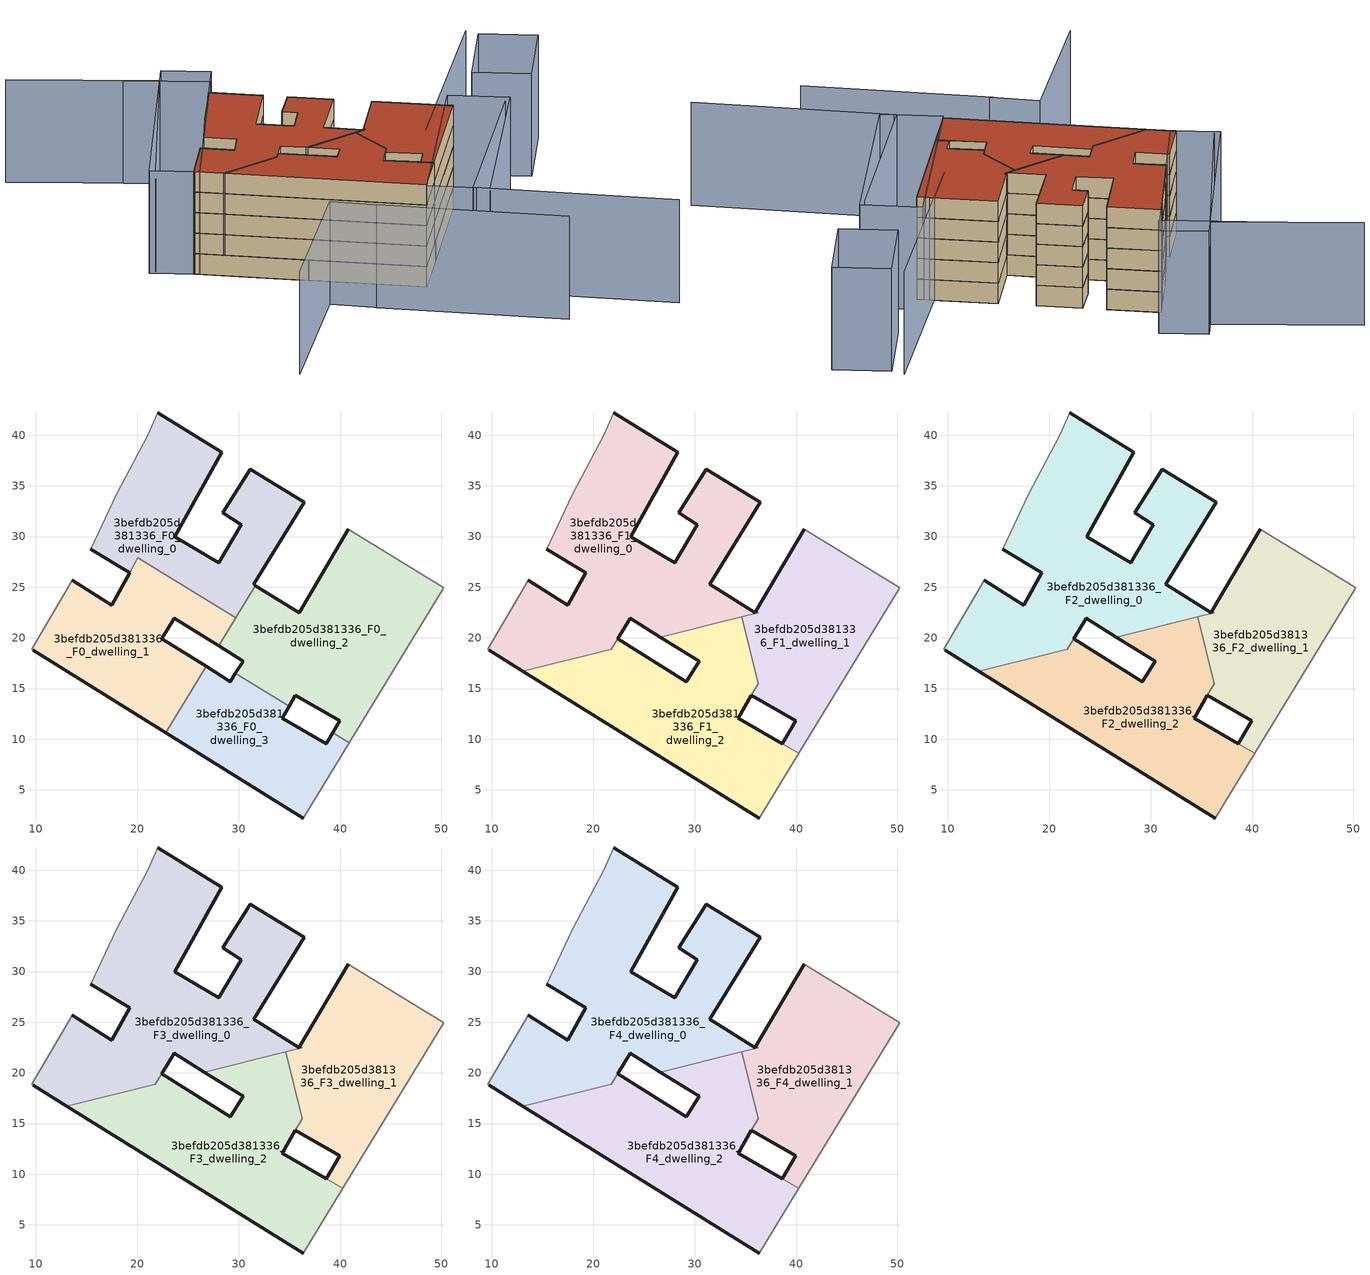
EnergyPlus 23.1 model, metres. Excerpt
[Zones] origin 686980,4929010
3befdb205d381336_F0_dwelling_0
 floor ground (EU_floor_Construction): 31.65,25.16 31.47,25.27 36.48,33.36 31.15,36.62 28.45,32.36 30.24,31.15 28.05,27.42 23.69,30 28.34,38.33 22.02,42.19 21.01,40 17.93,34.14 15.42,28.73 19.24,26.43 20.04,27.89 29.71,21.99 z0
 wall outside (EU_wall_Construction): 22.02,42.19 28.34,38.33 23.69,30 28.05,27.42 30.24,31.15 28.45,32.36 31.15,36.62 36.48,33.36 31.47,25.27 31.65,25.16 / 19.24,26.43 15.42,28.73 z0:3
 wall adiabatic (EU_wall_Construction): 15.42,28.73 17.93,34.14 21.01,40 22.02,42.19 z0:3
 wall to 3befdb205d381336_F0_dwelling_1 (EU_wall_Construction): 29.71,21.99 20.04,27.89 19.24,26.43 z0:3
 wall to 3befdb205d381336_F0_dwelling_2 (EU_wall_Construction): 31.65,25.16 29.71,21.99 z0:3
3befdb205d381336_F0_dwelling_1
 floor ground (EU_floor_Construction): 22.8,10.66 26.78,17.18 22.39,19.9 23.63,21.93 28.02,19.21 29.71,21.99 20.04,27.89 17.48,23.2 13.6,25.69 9.58,18.88 9.75,18.77 z0
 wall outside (EU_wall_Construction): 28.02,19.21 23.63,21.93 22.39,19.9 26.78,17.18 / 22.8,10.66 9.75,18.77 / 13.6,25.69 17.48,23.2 19.24,26.42 z0:3; 19.24,26.43,3 19.24,26.42,0 19.24,26.43,0
 wall to 3befdb205d381336_F0_dwelling_3 (EU_wall_Construction): 26.78,17.18 22.8,10.66 z0:3
 wall adiabatic (EU_wall_Construction): 9.75,18.77 9.58,18.88 13.6,25.69 z0:3
 wall to 3befdb205d381336_F0_dwelling_2 (EU_wall_Construction): 29.71,21.98 28.02,19.21 z0:3
3befdb205d381336_F0_dwelling_2
 floor ground (EU_floor_Construction): 40.89,9.65 50.24,24.97 49.46,25.44 48.73,25.89 40.83,30.71 35.97,22.49 31.65,25.16 28.02,19.21 30.45,17.72 29.69,16.49 34.98,13.25 35.6,14.33 39.96,11.82 39.28,10.63 z0
 wall outside (EU_wall_Construction): 29.69,16.49 30.45,17.72 28.02,19.21 / 31.65,25.16 35.97,22.49 40.83,30.71 / 39.28,10.63 39.96,11.82 35.6,14.33 34.98,13.25 z0:3
 wall to 3befdb205d381336_F0_dwelling_3 (EU_wall_Construction): 34.98,13.25 29.69,16.49 / 40.89,9.65 39.28,10.63 z0:3
 wall adiabatic (EU_wall_Construction): 40.83,30.71 48.73,25.89 49.46,25.44 50.24,24.97 40.89,9.65 z0:3
3befdb205d381336_F0_dwelling_3
 floor ground (EU_floor_Construction): 36.36,2.23 40.89,9.65 39.28,10.63 38.66,9.56 34.31,12.07 34.98,13.25 29.69,16.49 29.19,15.69 26.78,17.18 22.8,10.66 z0
 wall outside (EU_wall_Construction): 26.78,17.18 29.19,15.69 29.69,16.49 / 34.98,13.25 34.31,12.07 38.66,9.56 39.28,10.63 / 36.36,2.23 22.8,10.66 z0:3
 wall adiabatic (EU_wall_Construction): 40.89,9.65 36.36,2.23 z0:3
 ceiling adiabatic (EU_roof_Construction): 40.89,9.65 36.36,2.23 40.27,8.63 38.66,9.56 39.28,10.63 z3
3befdb205d381336_F1_dwelling_0
 floor outside (EU_floor_Construction): 29.71,21.99 20.04,27.89 17.48,23.2 20.04,27.89 z3
 floor to 3befdb205d381336_F0_dwelling_0 (EU_floor_Construction): 31.65,25.16 31.47,25.27 36.48,33.36 31.15,36.62 28.45,32.36 30.24,31.15 28.05,27.42 23.69,30 28.34,38.33 22.02,42.19 21.01,40 17.93,34.14 15.42,28.73 19.24,26.43 20.04,27.89 29.71,21.99 z3
 floor to 3befdb205d381336_F0_dwelling_1 (EU_floor_Construction): 28.9,20.65 29.71,21.99 20.04,27.89 17.48,23.2 13.6,25.69 9.58,18.88 9.75,18.77 13.03,16.73 21.77,18.89 23.63,21.93 26.61,20.09 z3
 floor to 3befdb205d381336_F0_dwelling_2 (EU_floor_Construction): 36.27,22.48 36.04,22.62 35.97,22.49 31.65,25.16 28.9,20.65 z3
 wall outside (EU_wall_Construction): 13.03,16.73 9.75,18.77 / 13.6,25.69 17.48,23.2 19.24,26.43 15.42,28.73 / 22.02,42.19 28.34,38.33 23.69,30 28.05,27.42 30.24,31.15 28.45,32.36 31.15,36.62 36.48,33.36 31.47,25.27 35.97,22.49 36.04,22.62 / 26.61,20.09 23.63,21.93 22.39,19.9 z3:6
 wall adiabatic (EU_wall_Construction): 9.75,18.77 9.58,18.88 13.6,25.69 / 15.42,28.73 17.93,34.14 21.01,40 22.02,42.19 z3:6
 wall to 3befdb205d381336_F1_dwelling_2 (EU_wall_Construction): 34.63,22.07 26.61,20.09 / 22.39,19.9 21.77,18.89 13.03,16.73 z3:6
 wall to 3befdb205d381336_F1_dwelling_1 (EU_wall_Construction): 36.04,22.62 36.27,22.48 34.63,22.07 z3:6
3befdb205d381336_F1_dwelling_1
 floor to 3befdb205d381336_F0_dwelling_2 (EU_floor_Construction): 40.89,9.65 50.24,24.97 49.46,25.44 48.73,25.89 40.83,30.71 36.04,22.62 36.27,22.48 34.63,22.07 36.26,15.48 35.6,14.33 39.96,11.82 39.28,10.63 z3
 floor adiabatic (EU_floor_Construction): 40.27,8.63 40.89,9.65 39.28,10.63 38.66,9.56 z3
 wall outside (EU_wall_Construction): 36.04,22.62 40.83,30.71 / 38.66,9.56 39.96,11.82 35.6,14.33 z3:6; 36.26,15.48,6 36.26,15.49,3 36.26,15.49,6
 wall adiabatic (EU_wall_Construction): 40.83,30.71 48.73,25.89 49.46,25.44 50.24,24.97 40.27,8.63 z3:6
 wall to 3befdb205d381336_F1_dwelling_2 (EU_wall_Construction): 40.27,8.63 38.66,9.56 / 35.6,14.33 36.26,15.48 / 36.26,15.49 34.63,22.07 z3:6
3befdb205d381336_F1_dwelling_2
 floor to 3befdb205d381336_F0_dwelling_3 (EU_floor_Construction): 36.36,2.23 40.27,8.63 34.31,12.07 34.98,13.25 29.69,16.49 29.19,15.69 26.78,17.18 22.8,10.66 z3
 floor to 3befdb205d381336_F0_dwelling_2 (EU_floor_Construction): 34.98,13.25 36.26,15.49 34.63,22.07 28.9,20.65 28.02,19.21 30.45,17.72 29.69,16.49 z3
 floor to 3befdb205d381336_F0_dwelling_1 (EU_floor_Construction): 22.8,10.66 26.78,17.18 22.39,19.9 21.77,18.89 13.03,16.73 z3; 28.02,19.21 28.9,20.65 26.61,20.09 z3
 wall outside (EU_wall_Construction): 22.39,19.9 29.19,15.69 30.45,17.72 26.61,20.09 / 36.36,2.23 13.03,16.73 / 35.6,14.33 34.31,12.07 38.66,9.56 z3:6; 36.26,15.48,6 36.26,15.49,3 36.26,15.48,3
 wall adiabatic (EU_wall_Construction): 40.27,8.63 36.36,2.23 z3:6
3befdb205d381336_F2_dwelling_0
 floor to 3befdb205d381336_F1_dwelling_0 (EU_floor_Construction): 36.27,22.48 36.04,22.62 35.97,22.49 31.47,25.27 36.48,33.36 31.15,36.62 28.45,32.36 30.24,31.15 28.05,27.42 23.69,30 28.34,38.33 22.02,42.19 21.01,40 17.93,34.14 15.42,28.73 19.24,26.43 17.48,23.2 13.6,25.69 9.58,18.88 9.75,18.77 13.03,16.73 21.77,18.89 23.63,21.93 26.61,20.09 z6
 wall outside (EU_wall_Construction): 13.03,16.73 9.75,18.77 / 13.6,25.69 17.48,23.2 19.24,26.43 15.42,28.73 / 22.02,42.19 28.34,38.33 23.69,30 28.05,27.42 30.24,31.15 28.45,32.36 31.15,36.62 36.48,33.36 31.47,25.27 35.97,22.49 36.04,22.62 / 26.61,20.09 23.63,21.93 22.39,19.9 z6:9
 wall adiabatic (EU_wall_Construction): 9.75,18.77 9.58,18.88 13.6,25.69 / 15.42,28.73 17.93,34.14 21.01,40 22.02,42.19 z6:9
 wall to 3befdb205d381336_F2_dwelling_2 (EU_wall_Construction): 34.63,22.07 26.61,20.09 / 22.39,19.9 21.77,18.89 13.03,16.73 z6:9
 wall to 3befdb205d381336_F2_dwelling_1 (EU_wall_Construction): 36.04,22.62 36.27,22.48 34.63,22.07 z6:9
3befdb205d381336_F2_dwelling_1
 floor to 3befdb205d381336_F1_dwelling_1 (EU_floor_Construction): 40.27,8.63 50.24,24.97 49.46,25.44 48.73,25.89 40.83,30.71 36.04,22.62 36.27,22.48 34.63,22.07 36.26,15.48 35.6,14.33 39.96,11.82 38.66,9.56 z6
 wall outside (EU_wall_Construction): 36.04,22.62 40.83,30.71 / 38.66,9.56 39.96,11.82 35.6,14.33 z6:9; 36.26,15.48,9 36.26,15.49,6 36.26,15.49,9
 wall adiabatic (EU_wall_Construction): 40.83,30.71 48.73,25.89 49.46,25.44 50.24,24.97 40.27,8.63 z6:9
 wall to 3befdb205d381336_F2_dwelling_2 (EU_wall_Construction): 40.27,8.63 38.66,9.56 / 35.6,14.33 36.26,15.48 / 36.26,15.49 34.63,22.07 z6:9
3befdb205d381336_F2_dwelling_2
 floor to 3befdb205d381336_F1_dwelling_2 (EU_floor_Construction): 36.36,2.23 40.27,8.63 34.31,12.07 36.26,15.48 34.63,22.07 26.61,20.09 30.45,17.72 29.19,15.69 22.39,19.9 21.77,18.89 13.03,16.73 z6
 wall outside (EU_wall_Construction): 22.39,19.9 29.19,15.69 30.45,17.72 26.61,20.09 / 36.36,2.23 13.03,16.73 / 35.6,14.33 34.31,12.07 38.66,9.56 z6:9; 36.26,15.48,9 36.26,15.49,6 36.26,15.48,6
 wall adiabatic (EU_wall_Construction): 40.27,8.63 36.36,2.23 z6:9
3befdb205d381336_F3_dwelling_0
 floor to 3befdb205d381336_F2_dwelling_0 (EU_floor_Construction): 36.27,22.48 36.04,22.62 35.97,22.49 31.47,25.27 36.48,33.36 31.15,36.62 28.45,32.36 30.24,31.15 28.05,27.42 23.69,30 28.34,38.33 22.02,42.19 21.01,40 17.93,34.14 15.42,28.73 19.24,26.43 17.48,23.2 13.6,25.69 9.58,18.88 9.75,18.77 13.03,16.73 21.77,18.89 23.63,21.93 26.61,20.09 z9
 wall outside (EU_wall_Construction): 13.03,16.73 9.75,18.77 / 13.6,25.69 17.48,23.2 19.24,26.43 15.42,28.73 / 22.02,42.19 28.34,38.33 23.69,30 28.05,27.42 30.24,31.15 28.45,32.36 31.15,36.62 36.48,33.36 31.47,25.27 35.97,22.49 36.04,22.62 / 26.61,20.09 23.63,21.93 22.39,19.9 z9:12
 wall adiabatic (EU_wall_Construction): 9.75,18.77 9.58,18.88 13.6,25.69 / 15.42,28.73 17.93,34.14 21.01,40 22.02,42.19 z9:12
 wall to 3befdb205d381336_F3_dwelling_2 (EU_wall_Construction): 34.63,22.07 26.61,20.09 / 22.39,19.9 21.77,18.89 13.03,16.73 z9:12
 wall to 3befdb205d381336_F3_dwelling_1 (EU_wall_Construction): 36.04,22.62 36.27,22.48 34.63,22.07 z9:12
3befdb205d381336_F3_dwelling_1
 floor to 3befdb205d381336_F2_dwelling_1 (EU_floor_Construction): 40.27,8.63 50.24,24.97 49.46,25.44 48.73,25.89 40.83,30.71 36.04,22.62 36.27,22.48 34.63,22.07 36.26,15.48 35.6,14.33 39.96,11.82 38.66,9.56 z9
 wall outside (EU_wall_Construction): 36.04,22.62 40.83,30.71 / 38.66,9.56 39.96,11.82 35.6,14.33 z9:12; 36.26,15.48,12 36.26,15.49,9 36.26,15.49,12
 wall adiabatic (EU_wall_Construction): 40.83,30.71 48.73,25.89 49.46,25.44 50.24,24.97 40.27,8.63 z9:12
 wall to 3befdb205d381336_F3_dwelling_2 (EU_wall_Construction): 40.27,8.63 38.66,9.56 / 35.6,14.33 36.26,15.48 / 36.26,15.49 34.63,22.07 z9:12
3befdb205d381336_F3_dwelling_2
 floor to 3befdb205d381336_F2_dwelling_2 (EU_floor_Construction): 36.36,2.23 40.27,8.63 34.31,12.07 36.26,15.48 34.63,22.07 26.61,20.09 30.45,17.72 29.19,15.69 22.39,19.9 21.77,18.89 13.03,16.73 z9
 wall outside (EU_wall_Construction): 22.39,19.9 29.19,15.69 30.45,17.72 26.61,20.09 / 36.36,2.23 13.03,16.73 / 35.6,14.33 34.31,12.07 38.66,9.56 z9:12; 36.26,15.48,12 36.26,15.49,9 36.26,15.48,9
 wall adiabatic (EU_wall_Construction): 40.27,8.63 36.36,2.23 z9:12
3befdb205d381336_F4_dwelling_0
 floor to 3befdb205d381336_F3_dwelling_0 (EU_floor_Construction): 36.27,22.48 36.04,22.62 35.97,22.49 31.47,25.27 36.48,33.36 31.15,36.62 28.45,32.36 30.24,31.15 28.05,27.42 23.69,30 28.34,38.33 22.02,42.19 21.01,40 17.93,34.14 15.42,28.73 19.24,26.43 17.48,23.2 13.6,25.69 9.58,18.88 9.75,18.77 13.03,16.73 21.77,18.89 23.63,21.93 26.61,20.09 z12
 wall outside (EU_wall_Construction): 13.03,16.73 9.75,18.77 / 13.6,25.69 17.48,23.2 19.24,26.43 15.42,28.73 / 22.02,42.19 28.34,38.33 23.69,30 28.05,27.42 30.24,31.15 28.45,32.36 31.15,36.62 36.48,33.36 31.47,25.27 35.97,22.49 36.04,22.62 / 26.61,20.09 23.63,21.93 22.39,19.9 z12:15
 wall adiabatic (EU_wall_Construction): 9.75,18.77 9.58,18.88 13.6,25.69 / 15.42,28.73 17.93,34.14 21.01,40 22.02,42.19 z12:15
 wall to 3befdb205d381336_F4_dwelling_2 (EU_wall_Construction): 34.63,22.07 26.61,20.09 / 22.39,19.9 21.77,18.89 13.03,16.73 z12:15
 wall to 3befdb205d381336_F4_dwelling_1 (EU_wall_Construction): 36.04,22.62 36.27,22.48 34.63,22.07 z12:15
 roof outside (EU_roof_Construction): 31.15,36.62 36.48,33.36 31.47,25.27 35.97,22.49 36.04,22.62 36.27,22.48 26.61,20.09 23.63,21.93 21.77,18.89 13.03,16.73 9.75,18.77 9.58,18.88 13.6,25.69 17.48,23.2 19.24,26.43 15.42,28.73 17.93,34.14 21.01,40 22.02,42.19 28.34,38.33 23.69,30 28.05,27.42 30.24,31.15 28.45,32.36 z15
3befdb205d381336_F4_dwelling_1
 floor to 3befdb205d381336_F3_dwelling_1 (EU_floor_Construction): 40.27,8.63 50.24,24.97 49.46,25.44 48.73,25.89 40.83,30.71 36.04,22.62 36.27,22.48 34.63,22.07 36.26,15.48 35.6,14.33 39.96,11.82 38.66,9.56 z12
 wall outside (EU_wall_Construction): 36.04,22.62 40.83,30.71 / 38.66,9.56 39.96,11.82 35.6,14.33 z12:15; 36.26,15.48,15 36.26,15.49,12 36.26,15.49,15
 wall adiabatic (EU_wall_Construction): 40.83,30.71 48.73,25.89 49.46,25.44 50.24,24.97 40.27,8.63 z12:15
 wall to 3befdb205d381336_F4_dwelling_2 (EU_wall_Construction): 40.27,8.63 38.66,9.56 / 35.6,14.33 36.26,15.48 / 36.26,15.49 34.63,22.07 z12:15
 roof outside (EU_roof_Construction): 48.73,25.89 49.46,25.44 50.24,24.97 40.27,8.63 38.66,9.56 39.96,11.82 35.6,14.33 36.26,15.48 34.63,22.07 36.27,22.48 36.04,22.62 40.83,30.71 z15
3befdb205d381336_F4_dwelling_2
 floor to 3befdb205d381336_F3_dwelling_2 (EU_floor_Construction): 36.36,2.23 40.27,8.63 34.31,12.07 36.26,15.48 34.63,22.07 26.61,20.09 30.45,17.72 29.19,15.69 22.39,19.9 21.77,18.89 13.03,16.73 z12
 wall outside (EU_wall_Construction): 22.39,19.9 29.19,15.69 30.45,17.72 26.61,20.09 / 36.36,2.23 13.03,16.73 / 35.6,14.33 34.31,12.07 38.66,9.56 z12:15; 36.26,15.48,15 36.26,15.49,12 36.26,15.48,12
 wall adiabatic (EU_wall_Construction): 40.27,8.63 36.36,2.23 z12:15
 roof outside (EU_roof_Construction): 34.63,22.07 36.26,15.48 34.31,12.07 40.27,8.63 36.36,2.23 13.03,16.73 21.77,18.89 22.39,19.9 29.19,15.69 30.45,17.72 26.61,20.09 z15
shading: 27.46,-1.22 49.49,-15.12 / 9.07,-17.43 22.18,2.31 / 22.18,2.31 27.93,-1.51 / -1,57.04 17.65,48.42 / 17.65,48.42 5.25,21.59 / 23.8,45.22 13.19,50.35 / 65.16,-16.01 41.65,-1.12 / 41.65,-1.12 57.21,23.45 / 43.56,18.99 61.85,47.11 / 36.17,1.89 50.88,28.46 / 50.88,28.46 58.33,24.33 / 58.33,24.33 43.62,-2.24 / 43.62,-2.24 36.17,1.89 / 25.18,48.31 10.32,18.51 / 10.32,18.51 4.25,21.54 / 4.25,21.54 19.11,51.34 / 19.11,51.34 25.18,48.31 / 56.99,34.17 62.97,45.54 / 62.97,45.54 70.11,41.78 / 70.11,41.78 64.13,30.41 / 64.13,30.41 56.99,34.17 z0:15
[Building]
EU S2 Campaign: North Axis=0; Terrain=City; Solar Distribution=FullExterior
[Site:Location]
Bologna: Latitude=44.5; Longitude=11.25; Time Zone=1; Elevation=37
[SizingPeriod:WeatherFileDays]
AnnualSizingPeriod: Begin Month=1; Begin Day of Month=1; End Month=12; End Day of Month=31; Day of Week for Start Day=Monday; Use Weather File Daylight Saving Period=No; Use Weather File Rain and Snow Indicators=No
[MATERIAL]
EU_InternalMass_Material: Roughness=MediumRough; Thickness=0.1; Conductivity=1; Density=1800; Specific Heat=900; Thermal Absorptance=0.9; Solar Absorptance=0.7; Visible Absorptance=0.7
[MATERIAL:NOMASS] Roughness=MediumRough; Thermal Absorptance=0.9; Solar Absorptance=0.7; Visible Absorptance=0.7
Name | Thermal Resistance
EU_wall_NoMass | 0.905828
EU_roof_NoMass | 0.37593
EU_floor_NoMass | 0.67114
[CONSTRUCTION]
EU_wall_Construction: EU_wall_NoMass
EU_roof_Construction: EU_roof_NoMass
EU_floor_Construction: EU_floor_NoMass
EU_InternalMass_Construction: EU_InternalMass_Material
[ZONE] Type=1; Multiplier=1; Ceiling Height=autocalculate; Floor Area=autocalculate; Part of Total Floor Area=Yes
Name | Volume
3befdb205d381336_F0_dwelling_0 | 557.708
3befdb205d381336_F1_dwelling_0; 3befdb205d381336_F2_dwelling_0; 3befdb205d381336_F3_dwelling_0; 3befdb205d381336_F4_dwelling_0 | 927.251
3befdb205d381336_F0_dwelling_1 | 512.213
3befdb205d381336_F1_dwelling_1; 3befdb205d381336_F2_dwelling_1; 3befdb205d381336_F3_dwelling_1; 3befdb205d381336_F4_dwelling_1 | 524.96
3befdb205d381336_F0_dwelling_2 | 684.125
3befdb205d381336_F1_dwelling_2 | 687.577
3befdb205d381336_F2_dwelling_2; 3befdb205d381336_F3_dwelling_2; 3befdb205d381336_F4_dwelling_2 | 687.594
3befdb205d381336_F0_dwelling_3 | 385.789
[INTERNALMASS] Construction=EU_InternalMass_Construction
Name | Zone or ZoneList | Surface Area
3befdb205d381336_F0_dwelling_0_EU_InternalMass | 3befdb205d381336_F0_dwelling_0 | 185.902
3befdb205d381336_F0_dwelling_1_EU_InternalMass | 3befdb205d381336_F0_dwelling_1 | 170.733
3befdb205d381336_F0_dwelling_2_EU_InternalMass | 3befdb205d381336_F0_dwelling_2 | 228.042
3befdb205d381336_F0_dwelling_3_EU_InternalMass | 3befdb205d381336_F0_dwelling_3 | 128.597
3befdb205d381336_F1_dwelling_0_EU_InternalMass | 3befdb205d381336_F1_dwelling_0 | 309.083
3befdb205d381336_F1_dwelling_1_EU_InternalMass | 3befdb205d381336_F1_dwelling_1 | 174.994
3befdb205d381336_F1_dwelling_2_EU_InternalMass | 3befdb205d381336_F1_dwelling_2 | 229.206
3befdb205d381336_F2_dwelling_0_EU_InternalMass | 3befdb205d381336_F2_dwelling_0 | 309.083
3befdb205d381336_F2_dwelling_1_EU_InternalMass | 3befdb205d381336_F2_dwelling_1 | 174.994
3befdb205d381336_F2_dwelling_2_EU_InternalMass | 3befdb205d381336_F2_dwelling_2 | 229.206
3befdb205d381336_F3_dwelling_0_EU_InternalMass | 3befdb205d381336_F3_dwelling_0 | 309.083
3befdb205d381336_F3_dwelling_1_EU_InternalMass | 3befdb205d381336_F3_dwelling_1 | 174.994
3befdb205d381336_F3_dwelling_2_EU_InternalMass | 3befdb205d381336_F3_dwelling_2 | 229.206
3befdb205d381336_F4_dwelling_0_EU_InternalMass | 3befdb205d381336_F4_dwelling_0 | 309.083
3befdb205d381336_F4_dwelling_1_EU_InternalMass | 3befdb205d381336_F4_dwelling_1 | 174.994
3befdb205d381336_F4_dwelling_2_EU_InternalMass | 3befdb205d381336_F4_dwelling_2 | 229.206
[OTHEREQUIPMENT] Fuel Type=Electricity; Design Level Calculation Method=Watts/Area; Power per Zone Floor Area=1; Fraction Latent=0; Fraction Radiant=0; Fraction Lost=0; Carbon Dioxide Generation Rate=0; EndUse Subcategory=EU_Step8_InternalGains
Name | Zone or ZoneList or Space or SpaceList | Schedule
EU_Step8_InternalGain_3befdb205d381336_F0_dwelling_0_f000 | 3befdb205d381336_F0_dwelling_0 | EU_Step8_GainSchedule_3befdb205d381336_F0_dwelling_0_f000
EU_Step8_InternalGain_3befdb205d381336_F0_dwelling_1_f000 | 3befdb205d381336_F0_dwelling_1 | EU_Step8_GainSchedule_3befdb205d381336_F0_dwelling_1_f000
EU_Step8_InternalGain_3befdb205d381336_F0_dwelling_2_f000 | 3befdb205d381336_F0_dwelling_2 | EU_Step8_GainSchedule_3befdb205d381336_F0_dwelling_2_f000
EU_Step8_InternalGain_3befdb205d381336_F0_dwelling_3_f000 | 3befdb205d381336_F0_dwelling_3 | EU_Step8_GainSchedule_3befdb205d381336_F0_dwelling_3_f000
EU_Step8_InternalGain_3befdb205d381336_F1_dwelling_0_f000 | 3befdb205d381336_F1_dwelling_0 | EU_Step8_GainSchedule_3befdb205d381336_F1_dwelling_0_f000
EU_Step8_InternalGain_3befdb205d381336_F1_dwelling_1_f000 | 3befdb205d381336_F1_dwelling_1 | EU_Step8_GainSchedule_3befdb205d381336_F1_dwelling_1_f000
EU_Step8_InternalGain_3befdb205d381336_F1_dwelling_2_f000 | 3befdb205d381336_F1_dwelling_2 | EU_Step8_GainSchedule_3befdb205d381336_F1_dwelling_2_f000
EU_Step8_InternalGain_3befdb205d381336_F2_dwelling_0_f000 | 3befdb205d381336_F2_dwelling_0 | EU_Step8_GainSchedule_3befdb205d381336_F2_dwelling_0_f000
EU_Step8_InternalGain_3befdb205d381336_F2_dwelling_1_f000 | 3befdb205d381336_F2_dwelling_1 | EU_Step8_GainSchedule_3befdb205d381336_F2_dwelling_1_f000
EU_Step8_InternalGain_3befdb205d381336_F2_dwelling_2_f000 | 3befdb205d381336_F2_dwelling_2 | EU_Step8_GainSchedule_3befdb205d381336_F2_dwelling_2_f000
EU_Step8_InternalGain_3befdb205d381336_F3_dwelling_0_f000 | 3befdb205d381336_F3_dwelling_0 | EU_Step8_GainSchedule_3befdb205d381336_F3_dwelling_0_f000
EU_Step8_InternalGain_3befdb205d381336_F3_dwelling_1_f000 | 3befdb205d381336_F3_dwelling_1 | EU_Step8_GainSchedule_3befdb205d381336_F3_dwelling_1_f000
EU_Step8_InternalGain_3befdb205d381336_F3_dwelling_2_f000 | 3befdb205d381336_F3_dwelling_2 | EU_Step8_GainSchedule_3befdb205d381336_F3_dwelling_2_f000
EU_Step8_InternalGain_3befdb205d381336_F4_dwelling_0_f000 | 3befdb205d381336_F4_dwelling_0 | EU_Step8_GainSchedule_3befdb205d381336_F4_dwelling_0_f000
EU_Step8_InternalGain_3befdb205d381336_F4_dwelling_1_f000 | 3befdb205d381336_F4_dwelling_1 | EU_Step8_GainSchedule_3befdb205d381336_F4_dwelling_1_f000
EU_Step8_InternalGain_3befdb205d381336_F4_dwelling_2_f000 | 3befdb205d381336_F4_dwelling_2 | EU_Step8_GainSchedule_3befdb205d381336_F4_dwelling_2_f000
[ZONEVENTILATION:DESIGNFLOWRATE] Schedule=EU_AlwaysOn; Design Flow Rate Calculation Method=AirChanges/Hour; Air Changes per Hour=0.73129; Ventilation Type=Natural; Fan Pressure Rise=0; Fan Total Efficiency=1; Constant Term Coefficient=1; Temperature Term Coefficient=0; Velocity Term Coefficient=0; Velocity Squared Term Coefficient=0; Minimum Indoor Temperature=-100; Maximum Indoor Temperature=100; Delta Temperature=-100; Minimum Outdoor Temperature=-100; Maximum Outdoor Temperature=100; Maximum Wind Speed=40
Name | Zone or ZoneList or Space or SpaceList
EU_ConstantAir_3befdb205d381336_F0_dwelling_0 | 3befdb205d381336_F0_dwelling_0
EU_ConstantAir_3befdb205d381336_F0_dwelling_1 | 3befdb205d381336_F0_dwelling_1
EU_ConstantAir_3befdb205d381336_F0_dwelling_2 | 3befdb205d381336_F0_dwelling_2
EU_ConstantAir_3befdb205d381336_F0_dwelling_3 | 3befdb205d381336_F0_dwelling_3
EU_ConstantAir_3befdb205d381336_F1_dwelling_0 | 3befdb205d381336_F1_dwelling_0
EU_ConstantAir_3befdb205d381336_F1_dwelling_1 | 3befdb205d381336_F1_dwelling_1
EU_ConstantAir_3befdb205d381336_F1_dwelling_2 | 3befdb205d381336_F1_dwelling_2
EU_ConstantAir_3befdb205d381336_F2_dwelling_0 | 3befdb205d381336_F2_dwelling_0
EU_ConstantAir_3befdb205d381336_F2_dwelling_1 | 3befdb205d381336_F2_dwelling_1
EU_ConstantAir_3befdb205d381336_F2_dwelling_2 | 3befdb205d381336_F2_dwelling_2
EU_ConstantAir_3befdb205d381336_F3_dwelling_0 | 3befdb205d381336_F3_dwelling_0
EU_ConstantAir_3befdb205d381336_F3_dwelling_1 | 3befdb205d381336_F3_dwelling_1
EU_ConstantAir_3befdb205d381336_F3_dwelling_2 | 3befdb205d381336_F3_dwelling_2
EU_ConstantAir_3befdb205d381336_F4_dwelling_0 | 3befdb205d381336_F4_dwelling_0
EU_ConstantAir_3befdb205d381336_F4_dwelling_1 | 3befdb205d381336_F4_dwelling_1
EU_ConstantAir_3befdb205d381336_F4_dwelling_2 | 3befdb205d381336_F4_dwelling_2
[HVACTEMPLATE:THERMOSTAT] Constant Heating Setpoint=20; Constant Cooling Setpoint=50
EU_HeatOnly_3befdb205d381336_F0_dwelling_0; EU_HeatOnly_3befdb205d381336_F0_dwelling_1; EU_HeatOnly_3befdb205d381336_F0_dwelling_2; EU_HeatOnly_3befdb205d381336_F0_dwelling_3; EU_HeatOnly_3befdb205d381336_F1_dwelling_0; EU_HeatOnly_3befdb205d381336_F1_dwelling_1; EU_HeatOnly_3befdb205d381336_F1_dwelling_2; EU_HeatOnly_3befdb205d381336_F2_dwelling_0; EU_HeatOnly_3befdb205d381336_F2_dwelling_1; EU_HeatOnly_3befdb205d381336_F2_dwelling_2; EU_HeatOnly_3befdb205d381336_F3_dwelling_0; EU_HeatOnly_3befdb205d381336_F3_dwelling_1; EU_HeatOnly_3befdb205d381336_F3_dwelling_2; EU_HeatOnly_3befdb205d381336_F4_dwelling_0; EU_HeatOnly_3befdb205d381336_F4_dwelling_1; EU_HeatOnly_3befdb205d381336_F4_dwelling_2
[HVACTEMPLATE:ZONE:IDEALLOADSAIRSYSTEM] System Availability Schedule=EU_AlwaysOn; Maximum Heating Supply Air Temperature=50; Minimum Cooling Supply Air Temperature=13; Maximum Heating Supply Air Humidity Ratio=0.0156; Minimum Cooling Supply Air Humidity Ratio=0.0077; Heating Limit=NoLimit; Cooling Limit=NoLimit; Heating Availability Schedule=EU_AlwaysOn; Cooling Availability Schedule=EU_CoolingOff; Dehumidification Control Type=ConstantSensibleHeatRatio; Cooling Sensible Heat Ratio=0.7; Dehumidification Setpoint=60; Humidification Control Type=None; Humidification Setpoint=30; Outdoor Air Method=None; Outdoor Air Flow Rate per Person=0.00944; Outdoor Air Flow Rate per Zone Floor Area=0; Outdoor Air Flow Rate per Zone=0; Demand Controlled Ventilation Type=None; Outdoor Air Economizer Type=NoEconomizer; Heat Recovery Type=None; Sensible Heat Recovery Effectiveness=0.7; Latent Heat Recovery Effectiveness=0.65
Name | Template Thermostat
3befdb205d381336_F0_dwelling_0 | EU_HeatOnly_3befdb205d381336_F0_dwelling_0
3befdb205d381336_F0_dwelling_1 | EU_HeatOnly_3befdb205d381336_F0_dwelling_1
3befdb205d381336_F0_dwelling_2 | EU_HeatOnly_3befdb205d381336_F0_dwelling_2
3befdb205d381336_F0_dwelling_3 | EU_HeatOnly_3befdb205d381336_F0_dwelling_3
3befdb205d381336_F1_dwelling_0 | EU_HeatOnly_3befdb205d381336_F1_dwelling_0
3befdb205d381336_F1_dwelling_1 | EU_HeatOnly_3befdb205d381336_F1_dwelling_1
3befdb205d381336_F1_dwelling_2 | EU_HeatOnly_3befdb205d381336_F1_dwelling_2
3befdb205d381336_F2_dwelling_0 | EU_HeatOnly_3befdb205d381336_F2_dwelling_0
3befdb205d381336_F2_dwelling_1 | EU_HeatOnly_3befdb205d381336_F2_dwelling_1
3befdb205d381336_F2_dwelling_2 | EU_HeatOnly_3befdb205d381336_F2_dwelling_2
3befdb205d381336_F3_dwelling_0 | EU_HeatOnly_3befdb205d381336_F3_dwelling_0
3befdb205d381336_F3_dwelling_1 | EU_HeatOnly_3befdb205d381336_F3_dwelling_1
3befdb205d381336_F3_dwelling_2 | EU_HeatOnly_3befdb205d381336_F3_dwelling_2
3befdb205d381336_F4_dwelling_0 | EU_HeatOnly_3befdb205d381336_F4_dwelling_0
3befdb205d381336_F4_dwelling_1 | EU_HeatOnly_3befdb205d381336_F4_dwelling_1
3befdb205d381336_F4_dwelling_2 | EU_HeatOnly_3befdb205d381336_F4_dwelling_2
[SIZING:ZONE] Zone Cooling Design Supply Air Temperature Input Method=SupplyAirTemperature; Zone Cooling Design Supply Air Temperature=13; Zone Heating Design Supply Air Temperature Input Method=SupplyAirTemperature; Zone Heating Design Supply Air Temperature=50; Zone Cooling Design Supply Air Humidity Ratio=0.008; Zone Heating Design Supply Air Humidity Ratio=0.008; Cooling Design Air Flow Method=DesignDay; Cooling Design Air Flow Rate=0; Cooling Minimum Air Flow per Zone Floor Area=0.000762; Cooling Minimum Air Flow=0; Cooling Minimum Air Flow Fraction=0.2; Heating Design Air Flow Method=DesignDay; Heating Design Air Flow Rate=0; Heating Maximum Air Flow per Zone Floor Area=0.002032; Heating Maximum Air Flow=0.141576; Heating Maximum Air Flow Fraction=0.3; Account for Dedicated Outdoor Air System=No; Dedicated Outdoor Air System Control Strategy=NeutralSupplyAir; Dedicated Outdoor Air Low Setpoint Temperature for Design=autosize; Dedicated Outdoor Air High Setpoint Temperature for Design=autosize; Zone Load Sizing Method=Sensible Load Only No Latent Load; Zone Latent Cooling Design Supply Air Humidity Ratio Input Method=HumidityRatioDifference; Zone Cooling Design Supply Air Humidity Ratio Difference=0.005; Zone Latent Heating Design Supply Air Humidity Ratio Input Method=HumidityRatioDifference; Zone Humidification Design Supply Air Humidity Ratio Difference=0.005
3befdb205d381336_F0_dwelling_0; 3befdb205d381336_F0_dwelling_1; 3befdb205d381336_F0_dwelling_2; 3befdb205d381336_F0_dwelling_3; 3befdb205d381336_F1_dwelling_0; 3befdb205d381336_F1_dwelling_1; 3befdb205d381336_F1_dwelling_2; 3befdb205d381336_F2_dwelling_0; 3befdb205d381336_F2_dwelling_1; 3befdb205d381336_F2_dwelling_2; 3befdb205d381336_F3_dwelling_0; 3befdb205d381336_F3_dwelling_1; 3befdb205d381336_F3_dwelling_2; 3befdb205d381336_F4_dwelling_0; 3befdb205d381336_F4_dwelling_1; 3befdb205d381336_F4_dwelling_2
[SCHEDULE:CONSTANT]
Name | Hourly Value
EU_AlwaysOn | 1
EU_CoolingOff | 0
[SCHEDULE:FILE] Column Number=1; Rows to Skip at Top=0; Number of Hours of Data=8760; Column Separator=Comma; Interpolate to Timestep=No; Minutes per Item=60; Adjust Schedule for Daylight Savings=Yes
Name | File
EU_Step8_GainSchedule_3befdb205d381336_F0_dwelling_0_f000 | ../../schedules/3befdb205d381336/3befdb205d381336_F0_dwelling_0_f000_gain.csv
EU_Step8_GainSchedule_3befdb205d381336_F0_dwelling_1_f000 | ../../schedules/3befdb205d381336/3befdb205d381336_F0_dwelling_1_f000_gain.csv
EU_Step8_GainSchedule_3befdb205d381336_F0_dwelling_2_f000 | ../../schedules/3befdb205d381336/3befdb205d381336_F0_dwelling_2_f000_gain.csv
EU_Step8_GainSchedule_3befdb205d381336_F0_dwelling_3_f000 | ../../schedules/3befdb205d381336/3befdb205d381336_F0_dwelling_3_f000_gain.csv
EU_Step8_GainSchedule_3befdb205d381336_F1_dwelling_0_f000 | ../../schedules/3befdb205d381336/3befdb205d381336_F1_dwelling_0_f000_gain.csv
EU_Step8_GainSchedule_3befdb205d381336_F1_dwelling_1_f000 | ../../schedules/3befdb205d381336/3befdb205d381336_F1_dwelling_1_f000_gain.csv
EU_Step8_GainSchedule_3befdb205d381336_F1_dwelling_2_f000 | ../../schedules/3befdb205d381336/3befdb205d381336_F1_dwelling_2_f000_gain.csv
EU_Step8_GainSchedule_3befdb205d381336_F2_dwelling_0_f000 | ../../schedules/3befdb205d381336/3befdb205d381336_F2_dwelling_0_f000_gain.csv
EU_Step8_GainSchedule_3befdb205d381336_F2_dwelling_1_f000 | ../../schedules/3befdb205d381336/3befdb205d381336_F2_dwelling_1_f000_gain.csv
EU_Step8_GainSchedule_3befdb205d381336_F2_dwelling_2_f000 | ../../schedules/3befdb205d381336/3befdb205d381336_F2_dwelling_2_f000_gain.csv
EU_Step8_GainSchedule_3befdb205d381336_F3_dwelling_0_f000 | ../../schedules/3befdb205d381336/3befdb205d381336_F3_dwelling_0_f000_gain.csv
EU_Step8_GainSchedule_3befdb205d381336_F3_dwelling_1_f000 | ../../schedules/3befdb205d381336/3befdb205d381336_F3_dwelling_1_f000_gain.csv
EU_Step8_GainSchedule_3befdb205d381336_F3_dwelling_2_f000 | ../../schedules/3befdb205d381336/3befdb205d381336_F3_dwelling_2_f000_gain.csv
EU_Step8_GainSchedule_3befdb205d381336_F4_dwelling_0_f000 | ../../schedules/3befdb205d381336/3befdb205d381336_F4_dwelling_0_f000_gain.csv
EU_Step8_GainSchedule_3befdb205d381336_F4_dwelling_1_f000 | ../../schedules/3befdb205d381336/3befdb205d381336_F4_dwelling_1_f000_gain.csv
EU_Step8_GainSchedule_3befdb205d381336_F4_dwelling_2_f000 | ../../schedules/3befdb205d381336/3befdb205d381336_F4_dwelling_2_f000_gain.csv
